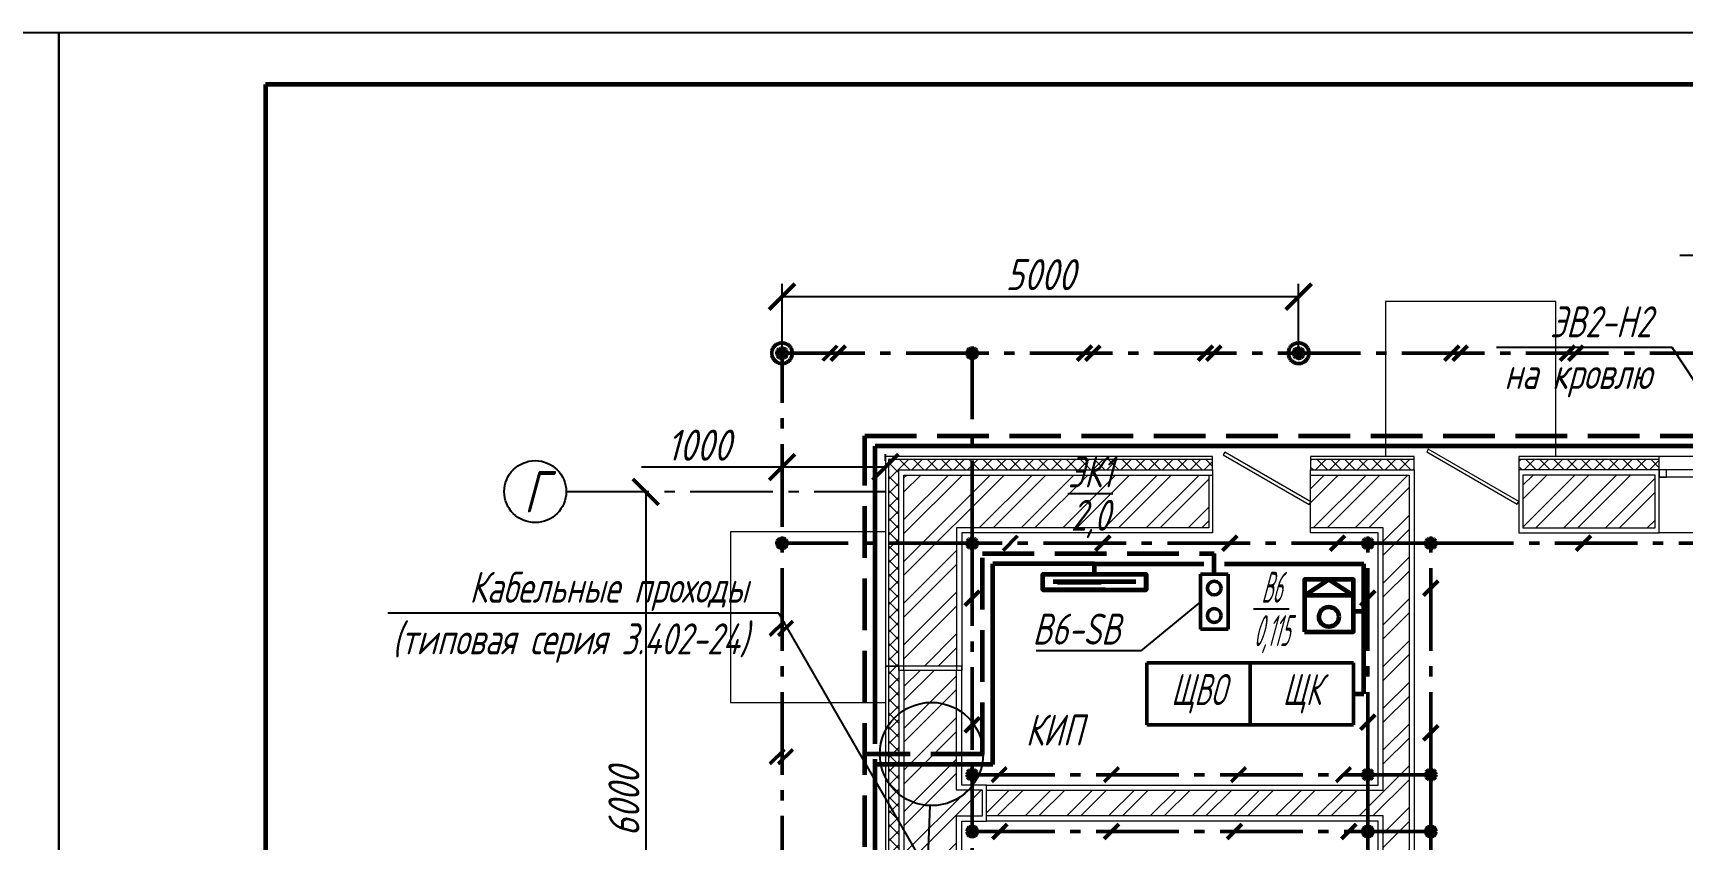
# Model space of a CAD drawing. Header units: millimetres. Extents: x -10490 to 5162, y -5053 to 76.
# Drawn here: x -4848.5 to -4688.8, y -472.2 to -394.1 of the extents above; entities that cross this region are included whole.
import ezdxf
from ezdxf import colors
from ezdxf.entities.mleader import LeaderData, LeaderLine
from ezdxf.math import Vec2, Vec3

# ---------------------------------------------------------------- set-up
doc = ezdxf.new("R2010")
doc.units = ezdxf.units.MM
doc.linetypes.add('gost5', pattern=[7, 5, -2, 0])
doc.linetypes.add('gost6', pattern=[12, 8, -1.5, 1, -1.5])
doc.layers.get('Defpoints').update_dxf_attribs({"color": 33})
for name, color, linetype, lineweight in [('Заземление (Вновь)', 6, 'gost6', 50), ('КаБель контрольный (Вновь)', 142, 'gost5', 60), ('КаБель силовой (Вновь)', 1, 'Continuous', 60), ('Линия выноска', 137, 'Continuous', 25), ('Осевая', 4, 'gost6', 25), ('Размерная', 4, 'Continuous', 25), ('Рамка толстая', 7, 'Continuous', 60), ('Рамка тонкая', 5, 'Continuous', 25), ('Строительный', 251, 'Continuous', 13), ('Текст', 2, 'Continuous', 25), ('Щиты пульты (Вновь)', 5, 'Continuous', 50), ('Эл. аппараты (Вновь)', 93, 'Continuous', 50), ('ЭлектрооБорудование (Вновь)', 160, 'Continuous', 60)]:
    doc.layers.add(name, color=color, linetype=linetype, lineweight=lineweight)
doc.styles.add('gost shx', font='gost.shx', dxfattribs={"oblique": 15})
doc.styles.add('SIMPLEX', font='simplex.shx', dxfattribs={"width": 0.7, "oblique": 15})
doc.styles.add('СИМПЛЕКС', font='simplex.shx', dxfattribs={"width": 0.7, "oblique": 15, "height": 500})
doc.dimstyles.new('ISO-25', dxfattribs={"dimtxt": 3, "dimasz": 2.5, "dimexe": 1.25, "dimexo": 0.625, "dimtad": 1, "dimtxsty": 'gost shx', "dimcen": 2.5, "dimclrt": 2, "dimadec": 0, "dimazin": 0, "dimtfac": 1, "dimtmove": 0, "dimatfit": 3, "dimfxl": 1, "dimarcsym": 0})
pattern_1 = [(45, (-11480.575, 3098.7583), (-2.0205576, 2.0205576), []), (45, (-11479.228, 3098.7583), (-2.0205576, 2.0205576), [])]
pattern_2 = [(45, (-11480.5749, 3098.7583), (-0.67351921, 0.67351921), []), (135, (-11480.5749, 3098.7583), (-0.67351921, -0.67351921), [])]

# ---------------------------------------------------------------- blocks, each defined once
blk = doc.blocks.new('A$C0CDB385D')
at = {"layer": 'Рамка толстая'}
for p, q in [((20, 415), (20, 5)), ((589, 415), (20, 415))]:
    blk.add_line(p, q, dxfattribs=at)
at = {"layer": 'Рамка тонкая'}
for p, q in [((0, 420), (0, 0)), ((594, 420), (0, 420)), ((594, 0), (594, 420))]:
    blk.add_line(p, q, dxfattribs=at)
blk = doc.blocks.new('_ArchTick')
at = {"color": 0, "linetype": 'ByBlock', "const_width": 0.15}
blk.add_lwpolyline([(-0.5, -0.5), (0.5, 0.5)], dxfattribs=at)
blk = doc.blocks.new('*D514')
at = {"layer": 'Defpoints', "color": 0, "transparency": 16777216}
for p in [(-4789.23, -438.57), (-4789.23, -498.57), (-4789.23, -498.57)]:
    blk.add_point(p, dxfattribs=at)
at = {"layer": 'Размерная', "color": 0, "lineweight": -2, "transparency": 16777216}
for p, q in [((-4789.85, -438.57), (-4790.48, -438.57)), ((-4789.23, -438.57), (-4789.23, -498.57)), ((-4789.85, -498.57), (-4790.48, -498.57))]:
    blk.add_line(p, q, dxfattribs=at)
at = {"layer": 'Размерная', "color": 0, "lineweight": -2, "transparency": 16777216, "xscale": 2.5, "yscale": 2.5, "zscale": 2.5}
for p, rotation in [((-4789.23, -438.57), 90), ((-4789.23, -498.57), 270)]:
    blk.add_blockref('_ArchTick', p, dxfattribs=dict(at, rotation=rotation))
at = {"layer": 'Размерная', "color": 2, "transparency": 16777216, "insert": (-4791.35, -468.57), "char_height": 3, "attachment_point": 5, "rotation": 90, "style": 'gost shx'}
blk.add_mtext('6000', dxfattribs=at)
blk = doc.blocks.new('A$C629C7F59')
at = {"layer": 'Эл. аппараты (Вновь)'}
for p, q in [((0, 8), (0, 0)), ((4, 8), (0, 8)), ((4, 0), (4, 8)), ((0, 0), (4, 0))]:
    blk.add_line(p, q, dxfattribs=at)
for centre in [(2, 6), (2, 2)]:
    blk.add_circle(centre, 1, dxfattribs=at)
blk = doc.blocks.new('_None')
blk = doc.blocks.new('_DotBlank')
at = {"color": 0, "linetype": 'ByBlock', "lineweight": -2}
blk.add_line((-0.5, 0), (-1, 0), dxfattribs=at)
blk.add_circle((0, 0), 0.5, dxfattribs=at)
blk = doc.blocks.new('_Oblique')
at = {"color": 0, "linetype": 'ByBlock', "lineweight": -2}
blk.add_line((-0.5, -0.5), (0.5, 0.5), dxfattribs=at)
blk = doc.blocks.new('*D612')
at = {"layer": 'Defpoints', "color": 0, "transparency": 16777216}
for p in [(-4726.04, -419.67), (-4776.04, -425.15), (-4726.04, -425.15)]:
    blk.add_point(p, dxfattribs=at)
at = {"layer": 'Размерная', "color": 0, "lineweight": -2, "transparency": 16777216}
for p, q in [((-4776.04, -424.52), (-4776.04, -418.42)), ((-4726.04, -424.52), (-4726.04, -418.42)), ((-4776.04, -419.67), (-4726.04, -419.67))]:
    blk.add_line(p, q, dxfattribs=at)
at = {"layer": 'Размерная', "color": 0, "lineweight": -2, "transparency": 16777216, "xscale": 2.5, "yscale": 2.5, "zscale": 2.5, "rotation": 180}
blk.add_blockref('_ArchTick', (-4776.04, -419.67), dxfattribs=at)
at = {"layer": 'Размерная', "color": 0, "lineweight": -2, "transparency": 16777216, "xscale": 2.5, "yscale": 2.5, "zscale": 2.5}
blk.add_blockref('_ArchTick', (-4726.04, -419.67), dxfattribs=at)
at = {"layer": 'Размерная', "color": 2, "transparency": 16777216, "insert": (-4751.04, -417.54), "char_height": 3, "attachment_point": 5, "style": 'gost shx'}
blk.add_mtext('5000', dxfattribs=at)
blk = doc.blocks.new('*D613')
at = {"layer": 'Defpoints', "color": 0, "transparency": 16777216}
for p in [(-4776.04, -436.17), (-4776.04, -436.17), (-4766.04, -436.17)]:
    blk.add_point(p, dxfattribs=at)
at = {"layer": 'Размерная', "color": 0, "lineweight": -2, "transparency": 16777216}
for p, q in [((-4776.04, -435.55), (-4776.04, -434.92)), ((-4766.04, -435.55), (-4766.04, -434.92)), ((-4776.04, -436.17), (-4789.65, -436.17)), ((-4766.04, -436.17), (-4776.04, -436.17))]:
    blk.add_line(p, q, dxfattribs=at)
at = {"layer": 'Размерная', "color": 0, "lineweight": -2, "transparency": 16777216, "xscale": 2.5, "yscale": 2.5, "zscale": 2.5, "rotation": 180}
blk.add_blockref('_ArchTick', (-4776.04, -436.17), dxfattribs=at)
at = {"layer": 'Размерная', "color": 0, "lineweight": -2, "transparency": 16777216, "xscale": 2.5, "yscale": 2.5, "zscale": 2.5}
blk.add_blockref('_ArchTick', (-4766.04, -436.17), dxfattribs=at)
at = {"layer": 'Размерная', "color": 2, "transparency": 16777216, "insert": (-4784.1, -434.05), "char_height": 3, "attachment_point": 5, "style": 'gost shx'}
blk.add_mtext('1000', dxfattribs=at)

msp = doc.modelspace()

# ---------------------------------------------------------------- hatches: boundary and pattern name
at = {"layer": 'Заземление (Вновь)'}
for points in [[(-4775.54156, -425.14645, 1), (-4776.54156, -425.14645, 1)], [(-4725.54156, -425.14645, 1), (-4726.54156, -425.14645, 1)]]:
    msp.add_hatch(color=256, dxfattribs=at).paths.add_polyline_path(points)
h = msp.add_hatch(color=256, dxfattribs=at)
h.paths.add_polyline_path([(-4758.14156, -425.14645, 0.414213562), (-4757.64156, -425.64645), (-4757.64156, -425.14645), (-4757.14156, -425.14645, 1)])
h.paths.add_polyline_path([(-4757.14156, -425.14645), (-4757.64156, -425.14645), (-4757.64156, -425.64645, 0.414213562)], flags=17)
h = msp.add_hatch(color=256, dxfattribs=at)
h.paths.add_polyline_path([(-4776.54156, -443.54645, 0.414213562), (-4776.04156, -444.04645), (-4776.04156, -443.54645), (-4775.54156, -443.54645, 1)])
h.paths.add_polyline_path([(-4775.54156, -443.54645), (-4776.04156, -443.54645), (-4776.04156, -444.04645, 0.414213562)], flags=17)
h = msp.add_hatch(color=256, dxfattribs=at)
h.paths.add_polyline_path([(-4758.14156, -443.54645, 0.414213562), (-4757.64156, -444.04645), (-4757.64156, -443.54645), (-4757.14156, -443.54645, 1)])
h.paths.add_polyline_path([(-4757.14156, -443.54645), (-4757.64156, -443.54645), (-4757.64156, -444.04645, 0.414213562)], flags=17)
h = msp.add_hatch(color=256, dxfattribs=at)
h.paths.add_polyline_path([(-4719.84156, -443.54645, 0.414213562), (-4719.34156, -444.04645), (-4719.34156, -443.54645), (-4718.84156, -443.54645, 1)])
h.paths.add_polyline_path([(-4718.84156, -443.54645), (-4719.34156, -443.54645), (-4719.34156, -444.04645, 0.414213562)], flags=17)
h = msp.add_hatch(color=256, dxfattribs=at)
h.paths.add_polyline_path([(-4713.74156, -443.54645, 0.414213562), (-4713.24156, -444.04645), (-4713.24156, -443.54645), (-4712.74156, -443.54645, 1)])
h.paths.add_polyline_path([(-4712.74156, -443.54645), (-4713.24156, -443.54645), (-4713.24156, -444.04645, 0.414213562)], flags=17)
h = msp.add_hatch(color=256, dxfattribs=at)
h.paths.add_polyline_path([(-4758.14156, -465.94645, 0.414213562), (-4757.64156, -466.44645), (-4757.64156, -465.94645), (-4757.14156, -465.94645, 1)])
h.paths.add_polyline_path([(-4757.14156, -465.94645), (-4757.64156, -465.94645), (-4757.64156, -466.44645, 0.414213562)], flags=17)
h = msp.add_hatch(color=256, dxfattribs=at)
h.paths.add_polyline_path([(-4719.84156, -465.94645, 0.414213562), (-4719.34156, -466.44645), (-4719.34156, -465.94645), (-4718.84156, -465.94645, 1)])
h.paths.add_polyline_path([(-4718.84156, -465.94645), (-4719.34156, -465.94645), (-4719.34156, -466.44645, 0.414213562)], flags=17)
h = msp.add_hatch(color=256, dxfattribs=at)
h.paths.add_polyline_path([(-4713.74156, -465.94645, 0.414213562), (-4713.24156, -466.44645), (-4713.24156, -465.94645), (-4712.74156, -465.94645, 1)])
h.paths.add_polyline_path([(-4712.74156, -465.94645), (-4713.24156, -465.94645), (-4713.24156, -466.44645, 0.414213562)], flags=17)
h = msp.add_hatch(color=256, dxfattribs=at)
h.paths.add_polyline_path([(-4758.14156, -471.44645, 0.414213562), (-4757.64156, -471.94645), (-4757.64156, -471.44645), (-4757.14156, -471.44645, 1)])
h.paths.add_polyline_path([(-4757.14156, -471.44645), (-4757.64156, -471.44645), (-4757.64156, -471.94645, 0.414213562)], flags=17)
h = msp.add_hatch(color=256, dxfattribs=at)
h.paths.add_polyline_path([(-4719.84156, -471.44645, 0.414213562), (-4719.34156, -471.94645), (-4719.34156, -471.44645), (-4718.84156, -471.44645, 1)])
h.paths.add_polyline_path([(-4718.84156, -471.44645), (-4719.34156, -471.44645), (-4719.34156, -471.94645, 0.414213562)], flags=17)
h = msp.add_hatch(color=256, dxfattribs=at)
h.paths.add_polyline_path([(-4713.74156, -471.44645, 0.414213562), (-4713.24156, -471.94645), (-4713.24156, -471.44645), (-4712.74156, -471.44645, 1)])
h.paths.add_polyline_path([(-4712.74156, -471.44645), (-4713.24156, -471.44645), (-4713.24156, -471.94645, 0.414213562)], flags=17)
at = {"layer": 'Строительный', "ltscale": 100}
h = msp.add_hatch(dxfattribs=at)
h.set_pattern_fill('ANSI37', color=256, scale=0.3)
h.set_pattern_definition(pattern_2)
h.paths.add_polyline_path([(-4734.36992, -435.44645), (-4765.74156, -435.44645), (-4765.74156, -455.44645), (-4764.74156, -455.44645), (-4764.74156, -436.44645), (-4734.36992, -436.44645)])
h = msp.add_hatch(dxfattribs=at)
h.set_pattern_fill('ANSI37', color=256, scale=0.3)
h.set_pattern_definition(pattern_2)
h.paths.add_polyline_path([(-4714.84156, -435.44645), (-4724.88075, -435.44645), (-4724.88075, -436.44645), (-4714.84156, -436.44645)])
h = msp.add_hatch(dxfattribs=at)
h.set_pattern_fill('ANSI37', color=256, scale=0.3)
h.set_pattern_definition(pattern_2)
h.paths.add_polyline_path([(-4691.14156, -435.44645), (-4704.74156, -435.44645), (-4704.74156, -436.44645), (-4691.14156, -436.44645)])
h = msp.add_hatch(dxfattribs=at)
h.set_pattern_fill('ANSI32', color=256, scale=0.3)
h.set_pattern_definition(pattern_1)
h.paths.add_polyline_path([(-4715.34156, -436.94645), (-4724.89312, -436.94645), (-4724.89312, -442.04645), (-4717.84156, -442.04645), (-4717.84156, -467.44645), (-4756.24156, -467.44645), (-4756.24156, -469.94645), (-4717.84156, -469.94645), (-4717.84156, -497.04645), (-4759.14156, -497.04645), (-4759.14156, -492.14645), (-4764.24156, -492.14645), (-4764.24156, -504.64645), (-4759.14156, -504.64645), (-4759.14156, -499.54645), (-4721.34156, -499.54645), (-4721.34156, -500.84645), (-4704.54462, -500.84645), (-4704.54462, -497.04645), (-4715.34156, -497.04645)])
h = msp.add_hatch(dxfattribs=at)
h.set_pattern_fill('ANSI32', color=256, scale=0.3)
h.set_pattern_definition(pattern_1)
h.paths.add_polyline_path([(-4734.73213, -436.94645), (-4764.24156, -436.94645), (-4764.24156, -455.44645), (-4759.14156, -455.44645), (-4759.14156, -442.04645), (-4734.73213, -442.04645)])
h = msp.add_hatch(dxfattribs=at)
h.set_pattern_fill('ANSI32', color=256, scale=0.3)
h.set_pattern_definition(pattern_1)
h.paths.add_polyline_path([(-4691.54156, -436.94645), (-4704.34156, -436.94645), (-4704.34156, -442.04645), (-4691.54156, -442.04645)])
h = msp.add_hatch(dxfattribs=at)
h.set_pattern_fill('ANSI37', color=256, scale=0.3)
h.set_pattern_definition(pattern_2)
h.paths.add_polyline_path([(-4764.74156, -455.44645), (-4765.74156, -455.44645), (-4765.74156, -482.14645), (-4764.74156, -482.14645)])
h = msp.add_hatch(dxfattribs=at)
h.set_pattern_fill('ANSI32', color=256, scale=0.3)
h.set_pattern_definition(pattern_1)
h.paths.add_polyline_path([(-4759.14156, -455.84645), (-4764.24156, -455.84645), (-4764.24156, -481.74645), (-4759.14156, -481.74645), (-4759.14156, -469.94645), (-4756.64156, -469.94645), (-4756.64156, -467.44645), (-4759.14156, -467.44645)])

# ---------------------------------------------------------------- linework, layer by layer
at = {"layer": 'Заземление (Вновь)'}
for p, q in [((-4770.69169, -424.43934), (-4772.1059, -425.85356)), ((-4769.89169, -424.43934), (-4771.3059, -425.85356)), ((-4746.06461, -424.43934), (-4747.47882, -425.85356)), ((-4745.26461, -424.43934), (-4746.67882, -425.85356)), ((-4734.35171, -424.43934), (-4735.76592, -425.85356)), ((-4733.55171, -424.43934), (-4734.96592, -425.85356)), ((-4710.50892, -424.43934), (-4711.92314, -425.85356)), ((-4709.70892, -424.43934), (-4711.12314, -425.85356)), ((-4699.30277, -424.43934), (-4700.71698, -425.85356)), ((-4698.50277, -424.43934), (-4699.91698, -425.85356)), ((-4776.04156, -573.94645), (-4776.04156, -425.14645)), ((-4776.04156, -425.14645), (-4417.24156, -425.14645)), ((-4757.64156, -443.54645), (-4757.64156, -425.14645)), ((-4757.64156, -443.54645), (-4776.04156, -443.54645)), ((-4718.74156, -443.54645), (-4757.64156, -443.54645)), ((-4757.64156, -443.54645), (-4757.64156, -465.94645)), ((-4753.24039, -442.83934), (-4754.6546, -444.25356)), ((-4744.28446, -442.83934), (-4745.69867, -444.25356)), ((-4732.00209, -442.83934), (-4733.4163, -444.25356)), ((-4721.57505, -442.83934), (-4722.98926, -444.25356)), ((-4719.34156, -465.94645), (-4719.34156, -443.54645)), ((-4713.24156, -443.54645), (-4718.74156, -443.54645)), ((-4713.24156, -465.94645), (-4713.24156, -443.54645)), ((-4713.24156, -443.54645), (-4479.14156, -443.54645)), ((-4697.7634, -442.83934), (-4699.17762, -444.25356)), ((-4756.93445, -448.14077), (-4758.34866, -449.55498)), ((-4718.63445, -448.14077), (-4720.04866, -449.55498)), ((-4712.53445, -447.18193), (-4713.94866, -448.59614)), ((-4775.80892, -451.0747), (-4777.22314, -452.48891)), ((-4775.00892, -451.0747), (-4776.42314, -452.48891)), ((-4756.93445, -460.41368), (-4758.34866, -461.8279)), ((-4718.63445, -460.15802), (-4720.04866, -461.57223)), ((-4712.53445, -461.18079), (-4713.94866, -462.59501)), ((-4775.80892, -463.49446), (-4777.22314, -464.90867)), ((-4775.00892, -463.49446), (-4776.42314, -464.90867)), ((-4757.64156, -471.44645), (-4757.64156, -465.94645)), ((-4757.64156, -465.94645), (-4718.74156, -465.94645)), ((-4754.32309, -465.23934), (-4755.73731, -466.65356)), ((-4743.45449, -465.23934), (-4744.8687, -466.65356)), ((-4731.15213, -465.23934), (-4732.56635, -466.65356)), ((-4720.99515, -465.23934), (-4722.40936, -466.65356)), ((-4719.34156, -465.94645), (-4719.34156, -495.54645)), ((-4718.74156, -465.94645), (-4713.24156, -465.94645)), ((-4713.24156, -465.94645), (-4713.24156, -471.44645)), ((-4754.2482, -470.73934), (-4755.66241, -472.15356)), ((-4743.45449, -470.73934), (-4744.8687, -472.15356)), ((-4731.53656, -470.73934), (-4732.95078, -472.15356)), ((-4720.46167, -470.73934), (-4721.87589, -472.15356)), ((-4757.64156, -495.54645), (-4757.64156, -471.44645)), ((-4757.64156, -471.44645), (-4718.74156, -471.44645)), ((-4718.74156, -471.44645), (-4713.24156, -471.44645)), ((-4713.24156, -471.44645), (-4713.24156, -495.54645))]:
    msp.add_line(p, q, dxfattribs=at)
for centre, radius in [((-4776.04156, -425.14645), 1), ((-4776.04156, -425.14645), 0.5), ((-4757.64156, -425.14645), 0.5), ((-4726.04156, -425.14645), 1), ((-4726.04156, -425.14645), 0.5), ((-4776.04156, -443.54645), 0.5), ((-4757.64156, -443.54645), 0.5), ((-4719.34156, -443.54645), 0.5), ((-4713.24156, -443.54645), 0.5), ((-4757.64156, -465.94645), 0.5), ((-4719.34156, -465.94645), 0.5), ((-4713.24156, -465.94645), 0.5), ((-4757.64156, -471.44645), 0.5), ((-4719.34156, -471.44645), 0.5), ((-4713.24156, -471.44645), 0.5)]:
    msp.add_circle(centre, radius, dxfattribs=at)
at = {"layer": 'КаБель контрольный (Вновь)'}
for p, q in [((-4768.04156, -563.94645), (-4768.04156, -433.14645)), ((-4768.04156, -433.14645), (-4426.54156, -433.14645)), ((-4756.64156, -463.94645), (-4756.64156, -444.54645)), ((-4756.64156, -444.54645), (-4734.20623, -444.54645)), ((-4734.20623, -446.54645), (-4734.20623, -444.54645)), ((-4756.64156, -463.94645), (-4768.04156, -463.94645))]:
    msp.add_line(p, q, dxfattribs=at)
at = {"layer": 'КаБель силовой (Вновь)'}
for p, q in [((-4427.54156, -434.14645), (-4767.04156, -434.14645)), ((-4767.04156, -462.94645), (-4767.04156, -434.14645)), ((-4755.64156, -464.94645), (-4755.64156, -445.54645)), ((-4745.79927, -445.54645), (-4755.64156, -445.54645)), ((-4745.79927, -446.54645), (-4745.79927, -445.54645)), ((-4745.79927, -445.54645), (-4735.20623, -445.54645)), ((-4733.20623, -445.54645), (-4719.74156, -445.54645)), ((-4719.74156, -458.11711), (-4719.74156, -445.54645)), ((-4720.74156, -450.10598), (-4719.74156, -450.10598)), ((-4720.74156, -458.11711), (-4719.74156, -458.11711)), ((-4767.04156, -474.27163), (-4767.04156, -464.44645)), ((-4755.64156, -464.94645), (-4767.04156, -464.94645))]:
    msp.add_line(p, q, dxfattribs=at)
at = {"layer": 'Осевая'}
msp.add_line((-4796.9309, -438.54645), (-4766.04156, -438.54645), dxfattribs=at)
at = {"layer": 'Рамка тонкая'}
msp.add_circle((-4799.9309, -438.54645), 3, dxfattribs=at)
at = {"layer": 'Строительный', "ltscale": 100}
for p, q in [((-4677.74156, -435.14645), (-4691.14156, -435.14645)), ((-4677.74156, -436.44645), (-4691.14156, -436.44645)), ((-4677.74156, -437.14645), (-4691.14156, -437.14645)), ((-4677.74156, -442.54645), (-4691.14156, -442.54645))]:
    msp.add_line(p, q, dxfattribs=at)
for points in [[(-4701.14752, -435.14645), (-4701.14752, -420.14645), (-4717.64752, -420.14645), (-4717.64752, -435.14645)], [(-4734.36753, -435.44645), (-4734.36753, -435.14645), (-4766.04156, -435.14645), (-4766.04156, -455.44645), (-4765.74156, -455.44645)], [(-4734.36992, -436.44645), (-4734.36992, -435.44645), (-4765.74156, -435.44645), (-4765.74156, -455.44645), (-4764.74156, -455.44645)], [(-4733.33587, -434.98705), (-4725.02202, -439.78705), (-4724.87202, -439.52724), (-4733.18587, -434.72724), (-4733.33587, -434.98705)], [(-4714.84156, -435.44645), (-4714.84156, -435.14645), (-4724.88075, -435.14645), (-4724.88075, -435.44645)], [(-4714.84156, -436.44645), (-4714.84156, -435.44645), (-4724.88075, -435.44645), (-4724.88075, -436.44645)], [(-4704.74156, -439.49645), (-4713.48841, -434.44645), (-4713.63841, -434.70626), (-4704.89156, -439.75626), (-4704.74156, -439.49645)], [(-4691.14156, -435.44645), (-4691.14156, -435.14645), (-4704.74156, -435.14645), (-4704.74156, -435.44645)], [(-4691.14156, -436.44645), (-4691.14156, -435.44645), (-4704.74156, -435.44645), (-4704.74156, -436.44645)], [(-4715.34156, -436.94645), (-4715.34156, -497.04645), (-4704.54462, -497.04645), (-4704.54462, -500.84645), (-4721.34156, -500.84645), (-4721.34156, -499.54645), (-4759.14156, -499.54645), (-4759.14156, -504.64645), (-4764.24156, -504.64645), (-4764.24156, -492.14645), (-4759.14156, -492.14645), (-4759.14156, -497.04645), (-4717.84156, -497.04645), (-4717.84156, -469.94645), (-4756.24156, -469.94645), (-4756.24156, -467.44645), (-4717.84156, -467.44645), (-4717.84156, -442.04645), (-4724.89312, -442.04645), (-4724.89312, -436.94645), (-4715.34156, -436.94645)], [(-4734.73213, -436.94645), (-4734.73213, -442.04645), (-4759.14156, -442.04645), (-4759.14156, -455.84645), (-4764.24156, -455.84645), (-4764.24156, -436.94645), (-4734.37238, -436.94645)], [(-4766.04156, -442.44645), (-4781.04156, -442.44645), (-4781.04156, -458.94645), (-4766.04156, -458.94645)], [(-4765.74156, -455.44645), (-4766.04156, -455.44645), (-4766.04156, -482.14645), (-4765.74156, -482.14645)], [(-4764.74156, -455.44645), (-4765.74156, -455.44645), (-4765.74156, -482.14645), (-4764.74156, -482.14645)], [(-4759.14156, -481.74645), (-4759.14156, -469.94645), (-4756.64156, -469.94645), (-4756.64156, -467.44645), (-4759.14156, -467.44645), (-4759.14156, -455.84645), (-4764.24156, -455.84645), (-4764.24156, -481.74645), (-4759.14156, -481.74645)]]:
    msp.add_lwpolyline(points, dxfattribs=at)
for points in [[(-4714.84156, -436.44645), (-4714.84156, -496.54645), (-4704.14462, -496.54645), (-4704.14462, -501.34645), (-4721.84156, -501.34645), (-4721.84156, -500.04645), (-4758.64156, -500.04645), (-4758.64156, -505.04645), (-4764.74156, -505.04645), (-4764.74156, -491.74645), (-4758.64156, -491.74645), (-4758.64156, -496.54645), (-4718.34156, -496.54645), (-4718.34156, -470.44645), (-4756.24156, -470.44645), (-4756.24156, -466.94645), (-4718.34156, -466.94645), (-4718.34156, -442.54645), (-4724.89312, -442.54645), (-4724.89312, -436.44645)], [(-4734.37238, -436.44645), (-4734.37238, -442.54645), (-4758.64156, -442.54645), (-4758.64156, -455.84645), (-4764.74156, -455.84645), (-4764.74156, -436.44645)], [(-4704.74156, -442.54645), (-4691.14156, -442.54645), (-4691.14156, -436.44645), (-4704.74156, -436.44645)], [(-4704.34156, -442.04645), (-4691.54156, -442.04645), (-4691.54156, -436.94645), (-4704.34156, -436.94645)], [(-4691.14156, -437.14645), (-4690.44156, -437.14645), (-4690.44156, -436.44645), (-4691.14156, -436.44645)], [(-4758.64156, -482.14645), (-4758.64156, -470.44645), (-4756.24156, -470.44645), (-4756.24156, -466.94645), (-4758.64156, -466.94645), (-4758.64156, -455.44645), (-4764.74156, -455.44645), (-4764.74156, -482.14645)]]:
    msp.add_lwpolyline(points, close=True, dxfattribs=at)
at = {"layer": 'Щиты пульты (Вновь)'}
for p, q in [((-4740.74156, -461.11711), (-4740.74156, -455.11711)), ((-4740.74156, -455.11711), (-4720.74156, -455.11711)), ((-4730.74156, -455.11711), (-4730.74156, -461.11711)), ((-4720.74156, -455.11711), (-4720.74156, -461.11711)), ((-4720.74156, -461.11711), (-4740.74156, -461.11711))]:
    msp.add_line(p, q, dxfattribs=at)
at = {"layer": 'ЭлектрооБорудование (Вновь)', "ltscale": 10}
for p, q in [((-4741.79927, -447.28838), (-4749.79927, -447.28838)), ((-4749.39492, -447.29645), (-4745.14468, -447.29645))]:
    msp.add_line(p, q, dxfattribs=at)
for points in [[(-4744.76447, -448.04645), (-4750.79927, -448.04645), (-4750.79927, -446.54645), (-4744.51162, -446.54645)], [(-4750.79927, -446.54645), (-4740.79927, -446.54645), (-4740.79927, -448.04522)], [(-4750.79927, -448.04522), (-4740.79927, -448.04522), (-4740.79927, -446.54645)]]:
    msp.add_lwpolyline(points, dxfattribs=at)
msp.add_lwpolyline([(-4725.46704, -452.11711), (-4720.74156, -452.11711), (-4720.74156, -447.06161), (-4725.46704, -447.06161)], close=True, dxfattribs=at)
msp.add_polyline3d([(-4725.46704, -448.61485, 0), (-4723.1043, -447.06161, 0), (-4720.74156, -448.61485, 0), (-4725.46704, -448.61485, 0)], dxfattribs=at)
msp.add_circle((-4723.1043, -450.66802), 0.9574, dxfattribs=at)

# ---------------------------------------------------------------- block references
for p in [(-5440.0436, -814.14684), (-4846.0436, -814.14684)]:
    msp.add_blockref('A$C0CDB385D', p)
at = {"xscale": 0.6655000000000002, "yscale": 0.6655000000000002, "zscale": 0.6655000000000002}
msp.add_blockref('A$C629C7F59', (-4735.53728, -451.87045), dxfattribs=at)

# ---------------------------------------------------------------- texts
at = {"layer": 'Текст', "attachment_point": 5, "style": 'SIMPLEX'}
for s, insert, char_height, width in [('\\A1;\\SЭК1/2,0;', (-4746.20619, -438.73859), 3, 5.6507904), ('Г', (-4799.9309, -438.54645), 4, 59), ('\\A1;{\\W0.4;\\SВ6/0,115;}', (-4728.67014, -449.90311), 3, 5.6507904), ('{\\W0.6;ЩВО}', (-4735.74156, -458.11711), 3, 10), ('{\\W0.6;ЩК}', (-4725.74156, -458.11711), 3, 10), ('КИП', (-4749.69156, -461.63178), 3, 17.9)]:
    msp.add_mtext(s, dxfattribs=dict(at, insert=insert, char_height=char_height, width=width))

# ---------------------------------------------------------------- dimensions: what is measured, and where the dimension line sits
at = {"layer": 'Размерная'}
for base, p1, p2, picture, middle in [((-4726.04156, -419.66956), (-4776.04156, -425.14645), (-4726.04156, -425.14645), '*D612', (-4751.04156, -417.54456)), ((-4776.04156, -436.17287), (-4766.04156, -436.17287), (-4776.04156, -436.17287), '*D613', (-4784.09513, -434.04787))]:
    dim = msp.add_linear_dim(base=base, p1=p1, p2=p2, dimstyle='ISO-25', override={"dimlfac": 100, "dimblk1": 'ArchTick', "dimblk2": 'ArchTick', "dimsah": 1}, dxfattribs=at)
    dim.commit()
    dim.dimension.update_dxf_attribs({"geometry": picture, "text_midpoint": middle})
dim = msp.add_linear_dim(base=(-4789.22719, -498.56801), p1=(-4789.22719, -438.56801), p2=(-4789.22719, -498.56801), angle=90, dimstyle='ISO-25', override={"dimlfac": 100, "dimrnd": 500, "dimblk1": 'ArchTick', "dimblk2": 'ArchTick', "dimsah": 1}, dxfattribs=at)
dim.commit()
dim.dimension.update_dxf_attribs({"geometry": '*D514', "text_midpoint": (-4791.35219, -468.56801)})

# ---------------------------------------------------------------- leaders
at = {"layer": 'Линия выноска'}
ml = msp.add_multileader_mtext('Standard', dxfattribs=at)
ml.set_content('\\pxsm0.75;П1,GL,Wilo-Н1,\\PП2,П2р,В2,В2р,ККБ1,ККБ2,ЭВ1,Н1,Н2,40.1,ТП1-Н2\\P40.1-К1\\Pв лотке 100х200мм', color=2, style='СИМПЛЕКС')
ml.set_leader_properties()
ml.set_arrow_properties(name='OBLIQUE')
ml.build(insert=Vec2(0, 0))
ml.multileader.update_dxf_attribs({"text_left_attachment_type": 6, "text_right_attachment_type": 6, "dogleg_length": 0, "arrow_head_size": 2})
ctx = ml.context
ctx.base_point, ctx.char_height, ctx.arrow_head_size, ctx.plane_origin = Vec3(-4700.55999, -415.69108), 3, 2, Vec3(-4561.9091, -441.83014)
ctx.left_attachment, ctx.right_attachment, ctx.text_align_type = 6, 6, 2
notes = []
notes.append((ctx, [(1, (1, 1, 0), (-4618.10926, -415.69108), (-1, 0), 0, [(1, [(-4610.63397, -433.14645), (-4613.80599, -434.14645)], 0, [])])]))
ctx.mtext.insert, ctx.mtext.alignment, ctx.mtext.flow_direction = Vec3(-4620.10926, -412.09108), 3, 5
ml = msp.add_multileader_mtext('Standard', dxfattribs=at)
ml.set_content('ЭВ2-Н2\\Pна кровлю', color=2, style='СИМПЛЕКС')
ml.set_leader_properties()
ml.set_arrow_properties(name='NONE')
ml.build(insert=Vec2(0, 0))
ml.multileader.update_dxf_attribs({"text_left_attachment_type": 6, "text_right_attachment_type": 6, "dogleg_length": 0, "arrow_head_size": 2})
ctx = ml.context
ctx.base_point, ctx.char_height, ctx.arrow_head_size, ctx.plane_origin = Vec3(-4710.71747, -424.60669), 3, 2, Vec3(-4734.80458, -458.79617)
ctx.left_attachment, ctx.right_attachment, ctx.text_align_type = 6, 6, 2
notes.append((ctx, [(1, (1, 1, 0), (-4689.89641, -424.60669), (-1, 0), 0, [(0, [(-4683.59061, -434.14645)], 0, [])])]))
ctx.mtext.insert, ctx.mtext.alignment, ctx.mtext.flow_direction = Vec3(-4691.89641, -420.60669), 3, 5
ml = msp.add_multileader_mtext('Standard', dxfattribs=at)
ml.set_content('Кабельные проходы\\P(типовая серия 3.402-24)', color=2, style='SIMPLEX')
ml.set_leader_properties()
ml.set_arrow_properties(name='DOTBLANK')
ml.build(insert=Vec2(0, 0))
ml.multileader.update_dxf_attribs({"text_left_attachment_type": 6, "text_right_attachment_type": 6, "dogleg_length": 1, "arrow_head_size": 10})
ctx = ml.context
ctx.base_point, ctx.char_height, ctx.arrow_head_size, ctx.plane_origin = Vec3(-4826.18225, -450.3002), 3, 10, Vec3(-4831.77003, -614.44357)
ctx.left_attachment, ctx.right_attachment, ctx.text_align_type = 6, 6, 2
notes.append((ctx, [(0, (1, 1, 0), (-4776.34635, -450.3002), (-1, 0), 1, [(1, [(-4761.57632, -463.94645), (-4761.97338, -475.26599)], 0, [])])]))
ctx.mtext.insert, ctx.mtext.alignment, ctx.mtext.flow_direction = Vec3(-4779.34635, -446.3002), 3, 5
ml = msp.add_multileader_mtext('Standard', dxfattribs=at)
ml.set_content('В6-SB', color=2, style='СИМПЛЕКС')
ml.set_leader_properties()
ml.set_arrow_properties(name='NONE')
ml.build(insert=Vec2(0, 0))
ml.multileader.update_dxf_attribs({"text_left_attachment_type": 6, "text_right_attachment_type": 6, "dogleg_length": 0, "arrow_head_size": 2})
ctx = ml.context
ctx.base_point, ctx.char_height, ctx.arrow_head_size, ctx.plane_origin = Vec3(-4755.74854, -453.9509), 3, 2, Vec3(-4729.34219, -470.88854)
ctx.left_attachment, ctx.right_attachment, ctx.text_align_type = 6, 6, 2
notes.append((ctx, [(1, (1, 1, 0), (-4741.2978, -453.9509), (-1, 0), 0, [(0, [(-4735.53723, -449.20845)], 0, [])])]))
ctx.mtext.insert, ctx.mtext.alignment, ctx.mtext.flow_direction = Vec3(-4743.2978, -450.3509), 3, 5
for ctx, leaders in notes:
    for number, flags, end, landing, length, lines in leaders:
        leader = LeaderData()
        leader.index, (leader.has_last_leader_line, leader.has_dogleg_vector, leader.attachment_direction) = number, flags
        leader.last_leader_point, leader.dogleg_vector, leader.dogleg_length = Vec3(end), Vec3(landing), length
        for number, points, colour, breaks in lines:
            line = LeaderLine()
            line.index, line.vertices, line.color, line.breaks = number, Vec3.list(points), colors.encode_raw_color(colour), breaks
            leader.lines.append(line)
        ctx.leaders.append(leader)

doc.saveas('drawing.dxf')
